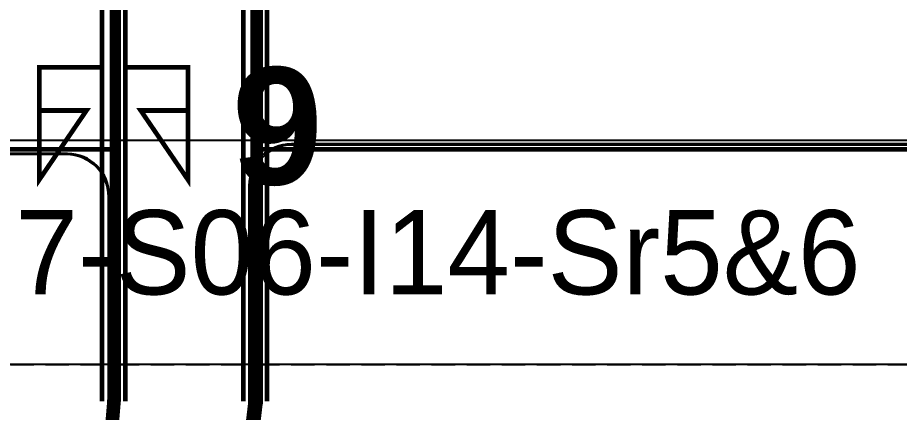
# Model space of a CAD drawing. Header units: metres. Extents: x 531759 to 532148, y 2675314 to 2675634.
# Drawn here: x 531932.3 to 531951.14, y 2675508.27 to 2675516.69 of the extents above; entities that cross this region are included whole.
import ezdxf
from ezdxf.enums import TextEntityAlignment as Align

# ---------------------------------------------------------------- set-up
doc = ezdxf.new("R2010")
doc.units = ezdxf.units.M
doc.linetypes.add('DASHED', pattern=[0.75, 0.5, -0.25])
for name, color, linetype in [('E-Inverter Grouping', 2, 'Continuous'), ('IDT', 7, 'Continuous'), ('LT Cable(AG) INV to LT Panel BL-02', 2, 'Continuous'), ('Messenger Wire Block-02 (Master Path)', 30, 'Continuous'), ('Messenger Wire Block-02 (MW Path)', 191, 'Continuous'), ('Messenger Wire Exc Link', 7, 'Continuous'), ('MMS Table Block-02', 8, 'Continuous'), ('Section Marking BL-02', 2, 'Continuous')]:
    doc.layers.add(name, color=color, linetype=linetype)
doc.styles.add('BoldTextStyle', font='arialbd.ttf')
doc.styles.get("Standard").update_dxf_attribs({"font": 'Adani Regular.ttf'})

# ---------------------------------------------------------------- blocks, each defined once
blk = doc.blocks.new('MMS Table (32.292 x 4.788)')
at = {"color": 0}
blk.add_lwpolyline([(0, -0.002), (0, 4.786), (32.292, 4.786), (32.292, -0.002)], close=True, dxfattribs=at)
at = {"color": 7}
blk.add_attdef('ID1', text='', height=1.8, dxfattribs=at).set_placement((16.146, 2.392), align=Align.MIDDLE_CENTER)
blk = doc.blocks.new('IDT')
at = {"layer": 'IDT', "color": 243, "linetype": 'DASHED'}
blk.add_lwpolyline([(45.49999999962691, 32.58580025943296), (45.4999999996269, -4.032314963696315), (-1.30442248516332e-09, -4.032314963696308), (-1.304414354308392e-09, 32.58580025943297)], close=True, dxfattribs=at)

msp = doc.modelspace()

# ---------------------------------------------------------------- linework, layer by layer
at = {"layer": 'E-Inverter Grouping'}
msp.add_lwpolyline([(531953.3472843684, 2675514.075169281), (531953.3472843684, 2675509.291169281), (531920.9552843684, 2675509.291169281), (531920.9552843684, 2675479.291169281), (531856.2712843684, 2675479.291169281), (531856.2712843684, 2675514.075169281)], close=True, dxfattribs=at)
at = {"layer": 'LT Cable(AG) INV to LT Panel BL-02'}
for points in [[(531944.1043580412, 2675494.313527888), (531943.4404015206, 2675494.313532932, -0.1633969599688904), (531942.8972663522, 2675494.495895009), (531941.4219728236, 2675495.612452221, 0.1032748659291951), (531941.0618711365, 2675495.687632983), (531935.3137843689, 2675495.687632983, -0.4142135623936106), (531934.4137843688, 2675496.587632983), (531934.4137843688, 2675507.872862782, -0.02139299530927985), (531934.4170765085, 2675507.949771906), (531934.4604922286, 2675508.455969552, 0.02139299530532342), (531934.4637843684, 2675508.532878676), (531934.4637843685, 2675625.592487811, 0.414213562373384), (531933.5637843685, 2675626.492487811), (531826.4175845181, 2675626.492487811, -0.414213562373095), (531825.5175845181, 2675627.39248781), (531825.5175845181, 2675627.729769276)], [(531944.1043580412, 2675494.338527888), (531943.4473858245, 2675494.338532932, -0.1632493383880406), (531942.9046634915, 2675494.520582746), (531941.4271922354, 2675495.637452221, 0.1032748659037654), (531941.0670905486, 2675495.712632983), (531935.3387843687, 2675495.712632983, -0.414213562373095), (531934.4387843687, 2675496.612632983), (531934.4387843687, 2675507.871792642, -0.02139299537587195), (531934.4420765084, 2675507.948701766), (531934.4854922286, 2675508.454899412, 0.02139299537685584), (531934.4887843684, 2675508.531808536), (531934.4887843684, 2675625.617487811, 0.414213562373095), (531933.5887843684, 2675626.517487811), (531923.5935845181, 2675626.517487811, -0.414213562373095), (531922.693584518, 2675627.417487811), (531922.693584518, 2675627.729769276)], [(531946.0952512617, 2675494.263527888), (531943.4264170566, 2675494.263532932, -0.1636943555915471), (531942.8824508024, 2675494.446524763), (531941.4115339995, 2675495.562452221, 0.1032748659456602), (531941.0514323125, 2675495.637632983), (531935.2637843689, 2675495.637632983, -0.4142135623934891), (531934.3637843687, 2675496.537632983), (531934.3637843687, 2675507.875003061, -0.02139299535886178), (531934.3670765085, 2675507.951912185), (531934.4104922287, 2675508.458109831, 0.02139299535864674), (531934.4137843684, 2675508.535018955), (531934.4137843684, 2675595.542487811, 0.414213562373095), (531933.5137843684, 2675596.442487811), (531826.4175845181, 2675596.442487811, -0.414213562373095), (531825.5175845181, 2675597.342487811), (531825.5175845181, 2675597.729769276)], [(531944.1043580412, 2675494.288527888), (531943.4334119391, 2675494.288532931, -0.1635452974155538), (531942.8898621339, 2675494.47120901), (531941.4167534115, 2675495.587452221, 0.1032748659374062), (531941.0566517245, 2675495.662632983), (531935.2887843689, 2675495.662632983, -0.4142135623935497), (531934.3887843688, 2675496.562632983), (531934.3887843688, 2675507.873932921, -0.02139299535886178), (531934.3920765085, 2675507.950842045), (531934.4354922287, 2675508.457039692, 0.02139299535864674), (531934.4387843685, 2675508.533948815), (531934.4387843685, 2675595.567487811, 0.414213562373095), (531933.5387843684, 2675596.467487811), (531923.5935845181, 2675596.467487811, -0.414213562373095), (531922.693584518, 2675597.367487811), (531922.693584518, 2675597.729769276)], [(531946.0952512617, 2675494.213527888), (531943.4124113013, 2675494.213532932, -0.1639946556088198), (531942.8676066655, 2675494.397161583), (531941.4010951756, 2675495.512452221, 0.1032748659622984), (531941.0409934885, 2675495.587632983), (531935.2137843688, 2675495.587632983, -0.4142135623933694), (531934.3137843687, 2675496.487632983), (531934.3137843687, 2675507.877143339, -0.02139299540844348), (531934.3170765084, 2675507.954052464), (531934.3604922288, 2675508.46025011, 0.02139299541222619), (531934.3637843685, 2675508.537159234), (531934.3637843684, 2675565.492487811, 0.4142135623725056), (531933.4637843684, 2675566.392487811), (531826.467584518, 2675566.392487811, -0.414213562373095), (531825.567584518, 2675567.292487811), (531825.567584518, 2675567.729769276)], [(531946.0952512617, 2675494.238527888), (531943.4194168517, 2675494.238532932, -0.1638441399027804), (531942.8750323245, 2675494.421842283), (531941.4063145875, 2675495.537452221, 0.1032748659539574), (531941.0462129004, 2675495.612632983), (531935.2387843688, 2675495.612632983, -0.414213562393429), (531934.3387843687, 2675496.512632983), (531934.3387843687, 2675507.8760732, -0.02139299535886178), (531934.3420765084, 2675507.952982324), (531934.3854922287, 2675508.45917997, 0.02139299535864674), (531934.3887843684, 2675508.536089094), (531934.3887843684, 2675565.517487811, 0.414213562373095), (531933.4887843684, 2675566.417487811), (531923.643584518, 2675566.417487811, -0.414213562373095), (531922.743584518, 2675567.317487811), (531922.743584518, 2675567.729769276)], [(531948.2522512616, 2675494.163532932), (531943.3983840728, 2675494.163532932, -0.1642979021008962), (531942.8527336676, 2675494.347805585), (531941.3906563517, 2675495.462452221, 0.1032748659251984), (531941.0305546648, 2675495.537632983), (531935.1637843689, 2675495.537632983, -0.4142135623932508), (531934.2637843688, 2675496.437632983), (531934.2637843688, 2675507.879283619, -0.02139299535886178), (531934.2670765085, 2675507.956192743), (531934.3104922287, 2675508.462390389, 0.02139299535864674), (531934.3137843685, 2675508.539299513), (531934.3137843685, 2675542.942487811, 0.414213562373095), (531933.4137843684, 2675543.842487811), (531826.4175845181, 2675543.842487811, -0.414213562373095), (531825.5175845181, 2675544.742487811), (531825.5175845181, 2675545.229769276)], [(531946.0952512617, 2675494.188527888), (531943.4054003825, 2675494.188532932, -0.1641459078341064), (531942.8601737914, 2675494.372482679), (531941.3958757636, 2675495.487452221, 0.1032748659169098), (531941.0357740767, 2675495.562632983), (531935.1887843689, 2675495.562632983, -0.4142135623933099), (531934.2887843688, 2675496.462632983), (531934.2887843688, 2675507.87821348, -0.02139299530927985), (531934.2920765085, 2675507.955122604), (531934.3354922286, 2675508.46132025, 0.02139299530474695), (531934.3387843684, 2675508.538229374), (531934.3387843685, 2675542.967487811, 0.4142135623740602), (531933.4387843685, 2675543.867487811), (531891.2015845181, 2675543.867487811, -0.414213562373095), (531890.301584518, 2675544.76748781), (531890.301584518, 2675545.229769276)], [(531948.2522512616, 2675494.138532932), (531943.3913623495, 2675494.138532932, -0.1644506435524224), (531942.84528626, 2675494.323130315), (531941.3854369398, 2675495.437452221, 0.1032748659335312), (531941.0253352528, 2675495.512632983), (531935.1387843689, 2675495.512632983, -0.414213562393192), (531934.2387843687, 2675496.412632983), (531934.2387843687, 2675507.880353759, -0.02139299535886178), (531934.2420765085, 2675507.957262882), (531934.2854922287, 2675508.463460529, 0.02139299535864674), (531934.2887843684, 2675508.540369653), (531934.2887843684, 2675520.417487811, 0.414213562373095), (531933.3887843684, 2675521.317487811), (531826.4175845181, 2675521.317487811, -0.414213562373095), (531825.5175845181, 2675522.217487811), (531825.5175845181, 2675522.729769276)], [(531948.2522512616, 2675494.088532933), (531943.3773025685, 2675494.088532932, -0.1647583901445418), (531942.8303694522, 2675494.273785308), (531941.3749981158, 2675495.387452221, 0.1032748659503297), (531941.0148964288, 2675495.462632983), (531935.0887843688, 2675495.462632983, -0.4142135623930754), (531934.1887843687, 2675496.362632983), (531934.1887843687, 2675507.882494037, -0.02139299540844348), (531934.1920765084, 2675507.959403161), (531934.2354922288, 2675508.465600808, 0.02139299541725513), (531934.2387843685, 2675508.542509932), (531934.2387843684, 2675512.867487811, 0.4142135623665691), (531933.3387843684, 2675513.767487811), (531920.2467843685, 2675513.767487811, 0.414213562373095), (531919.3467843685, 2675512.867487811), (531919.3467843685, 2675492.167487811, -0.414213562373095), (531918.4467843685, 2675491.267487811), (531826.4175845181, 2675491.267487811, -0.414213562373095), (531825.5175845181, 2675492.167487811), (531825.5175845181, 2675492.729769276)], [(531948.2522512616, 2675494.113532932), (531943.384335189, 2675494.113532932, -0.1646041377086379), (531942.8378315332, 2675494.298456884), (531941.3802175277, 2675495.412452221, 0.1032748659419083), (531941.0201158407, 2675495.487632983), (531935.1137843688, 2675495.487632983, -0.4142135623931337), (531934.2137843687, 2675496.387632983), (531934.2137843687, 2675507.881423898, -0.02139299535886178), (531934.2170765084, 2675507.958333022), (531934.2604922287, 2675508.464530668, 0.02139299535864674), (531934.2637843684, 2675508.541439792), (531934.2637843684, 2675512.892487811, 0.414213562373095), (531933.3637843684, 2675513.792487811), (531920.2217843685, 2675513.792487811, 0.414213562373095), (531919.3217843685, 2675512.892487811), (531919.3217843685, 2675492.192487811, -0.414213562373095), (531918.4217843685, 2675491.292487811), (531891.2015845181, 2675491.292487811, -0.414213562373095), (531890.301584518, 2675492.192487811), (531890.301584518, 2675492.729769276)]]:
    msp.add_lwpolyline(points, format="xyb", dxfattribs=at)
at = {"layer": 'LT Cable(AG) INV to LT Panel BL-02', "color": 5}
for points in [[(531949.1362512617, 2675494.911503938), (531945.6509354835, 2675494.911503938, -0.4142135623503636), (531944.7509354835, 2675495.811503937), (531944.7509354835, 2675498.890770753, 0.2140186322185252), (531944.4494023168, 2675499.562959305), (531937.735144793, 2675505.540836239, -0.2140186322327757), (531937.4336116264, 2675506.213024791), (531937.4336116265, 2675507.8569097, -0.0288996156858555), (531937.4396149466, 2675507.960688003), (531937.4952810485, 2675508.440222824, 0.02889961570051091), (531937.5012843686, 2675508.544001128), (531937.5012843685, 2675625.354987811, -0.4142135623733847), (531938.4012843685, 2675626.254987811), (531983.2009842182, 2675626.254987811, 0.414213562373095), (531984.1009842182, 2675627.154987811), (531984.1009842182, 2675627.729769276)], [(531949.1362512617, 2675494.936503937), (531945.6759354835, 2675494.936503937, -0.4142135623503636), (531944.7759354835, 2675495.836503937), (531944.7759354835, 2675498.901985358, 0.214018632209244), (531944.4744023168, 2675499.57417391), (531937.7601447931, 2675505.552050845, -0.2140186322231835), (531937.4586116264, 2675506.224239396), (531937.4586116265, 2675507.855463511, -0.02889961568572617), (531937.4646149466, 2675507.959241814), (531937.5202810485, 2675508.438776636, 0.02889961570051091), (531937.5262843686, 2675508.542554939), (531937.5262843685, 2675625.329987811, -0.4142135623733848), (531938.4262843685, 2675626.229987811), (532080.3769842181, 2675626.229987811, 0.414213562373095), (532081.2769842182, 2675627.129987811), (532081.2769842182, 2675627.729769276)], [(531949.1362512617, 2675494.861503938), (531945.6009354835, 2675494.861503938, -0.4142135623503636), (531944.7009354834, 2675495.761503938), (531944.7009354834, 2675498.868341543, 0.2140186322185252), (531944.3994023168, 2675499.540530095), (531937.685144793, 2675505.518407029, -0.214018632232603), (531937.3836116263, 2675506.190595581), (531937.3836116265, 2675507.859802077, -0.02889961568610807), (531937.3896149466, 2675507.963580381), (531937.4452810484, 2675508.443115202, 0.02889961570059536), (531937.4512843685, 2675508.546893505), (531937.4512843684, 2675595.404987811, -0.4142135623734837), (531938.3512843684, 2675596.304987811), (531983.2009842182, 2675596.304987811, 0.414213562373095), (531984.1009842182, 2675597.20498781), (531984.1009842182, 2675597.729769276)], [(531949.1362512617, 2675494.886503938), (531945.6259354835, 2675494.886503938, -0.4142135623503636), (531944.7259354835, 2675495.786503938), (531944.7259354835, 2675498.879556148, 0.2140186322185252), (531944.4244023168, 2675499.5517447), (531937.710144793, 2675505.529621634, -0.2140186322326889), (531937.4086116264, 2675506.201810186), (531937.4086116265, 2675507.858355888, -0.02889961568598262), (531937.4146149466, 2675507.962134192), (531937.4702810484, 2675508.441669013, 0.02889961570059536), (531937.4762843685, 2675508.545447316), (531937.4762843684, 2675595.379987811, -0.4142135623734837), (531938.3762843685, 2675596.279987811), (532080.3769842181, 2675596.279987811, 0.414213562373095), (532081.2769842182, 2675597.179987811), (532081.2769842182, 2675597.729769276)], [(531947.1952512616, 2675494.811503938), (531945.5509354835, 2675494.811503938, -0.4142135623503636), (531944.6509354835, 2675495.711503938), (531944.6509354835, 2675498.845912333, 0.2140186322185252), (531944.3494023168, 2675499.518100885), (531937.6351447931, 2675505.495977819, -0.2140186322324344), (531937.3336116264, 2675506.168166371), (531937.3336116265, 2675507.862694454, -0.02889961568635341), (531937.3396149466, 2675507.966472758), (531937.3952810485, 2675508.446007579, 0.02889961570070914), (531937.4012843686, 2675508.549785883), (531937.4012843685, 2675572.954987811, -0.4142135623736171), (531938.3012843685, 2675573.854987811), (531983.2009842182, 2675573.854987811, 0.414213562373095), (531984.1009842182, 2675574.754987811), (531984.1009842182, 2675575.229769276)], [(531947.1952512616, 2675494.836503938), (531945.5759354836, 2675494.836503938, -0.4142135623503636), (531944.6759354835, 2675495.736503938), (531944.6759354835, 2675498.857126938, 0.2140186322185252), (531944.3744023169, 2675499.52931549), (531937.6601447931, 2675505.507192424, -0.2140186322325182), (531937.3586116264, 2675506.179380976), (531937.3586116266, 2675507.861248265, -0.02889961568623174), (531937.3646149467, 2675507.965026569), (531937.4202810485, 2675508.44456139, 0.02889961570070936), (531937.4262843686, 2675508.548339694), (531937.4262843685, 2675572.929987811, -0.4142135623736174), (531938.3262843685, 2675573.829987811), (532080.3769842181, 2675573.829987811, 0.414213562373095), (532081.2769842182, 2675574.729987811), (532081.2769842182, 2675575.229769276)], [(531945.1261633108, 2675494.807251608, -0.3015862789084595), (531944.5759354834, 2675495.636503938), (531944.5759354834, 2675498.812268518, 0.2140186322185252), (531944.2744023168, 2675499.48445707), (531937.560144793, 2675505.462334004, -0.2140186322321887), (531937.2586116263, 2675506.134522555), (531937.2586116265, 2675507.86703302, -0.02889961568670842), (531937.2646149466, 2675507.970811324), (531937.3202810484, 2675508.450346145, 0.02889961570026357), (531937.3262843685, 2675508.554124448), (531937.3262843685, 2675543.029987811, -0.414213562373095), (531938.2262843685, 2675543.929987811), (531950.8089842182, 2675543.929987811, 0.414213562373095), (531951.7089842182, 2675544.82998781), (531951.7089842182, 2675545.229769276)], [(531947.1952512616, 2675494.761503938), (531945.5009354835, 2675494.761503938, -0.4142135623503636), (531944.6009354835, 2675495.661503938), (531944.6009354835, 2675498.823483123, 0.2140186322185252), (531944.2994023168, 2675499.495671675), (531937.585144793, 2675505.473548609, -0.2140186322322695), (531937.2836116264, 2675506.14573716), (531937.2836116265, 2675507.865586831, -0.02889961568659175), (531937.2896149466, 2675507.969365135), (531937.3452810484, 2675508.448899956, 0.02889961570026357), (531937.3512843685, 2675508.55267826), (531937.3512843685, 2675543.004987811, -0.414213562373095), (531938.2512843686, 2675543.904987811), (532015.5929842182, 2675543.904987811, 0.414213562373095), (532016.4929842182, 2675544.804987811), (532016.4929842182, 2675545.229769276)], [(531947.1952512616, 2675494.786503938), (531945.5259354835, 2675494.786503938, -0.4142135623503636), (531944.6259354835, 2675495.686503938), (531944.6259354835, 2675498.834697728, 0.2140186322185252), (531944.3244023168, 2675499.50688628), (531937.610144793, 2675505.484763214, -0.2140186322323515), (531937.3086116264, 2675506.156951766), (531937.3086116265, 2675507.864140643, -0.02889961568647352), (531937.3146149466, 2675507.967918946), (531937.3702810485, 2675508.447453768, 0.02889961570026357), (531937.3762843686, 2675508.551232071), (531937.3762843686, 2675542.979987811, -0.414213562373095), (531938.2762843686, 2675543.879987811), (532080.3769842181, 2675543.879987811, 0.414213562373095), (532081.2769842182, 2675544.779987811), (532081.2769842182, 2675545.229769276)], [(531945.1261633108, 2675494.772145233, -0.3097769471170886), (531944.5509354835, 2675495.611503938), (531944.5509354835, 2675498.801053913, 0.2140186322185252), (531944.2494023169, 2675499.473242464), (531937.5351447931, 2675505.451119399, -0.2140186322321086), (531937.2336116264, 2675506.12330795), (531937.2336116266, 2675507.868479209, -0.02889961568682331), (531937.2396149467, 2675507.972257512), (531937.2952810485, 2675508.451792333, 0.02889961570026357), (531937.3012843686, 2675508.555570637), (531937.3012843686, 2675520.554987811, -0.414213562373095), (531938.2012843686, 2675521.454987811), (532080.3769842181, 2675521.454987811, 0.414213562373095), (532081.2769842182, 2675522.354987811), (532081.2769842182, 2675522.729769276)], [(531945.126163311, 2675494.704474036, -0.3259988777103935), (531944.5009354835, 2675495.561503938), (531944.5009354835, 2675498.778624703, 0.2140186322185252), (531944.1994023168, 2675499.450813254), (531937.485144793, 2675505.428690189, -0.2140186322319514), (531937.1836116264, 2675506.10087874), (531937.1836116265, 2675507.871371586, -0.02889961568704855), (531937.1896149466, 2675507.975149889), (531937.2452810485, 2675508.454684711, 0.02889961570026357), (531937.2512843686, 2675508.558463014), (531937.2512843686, 2675513.104987811, -0.414213562373095), (531938.1512843686, 2675514.004987811), (531986.7852843681, 2675514.004987811, -0.414213562373095), (531987.6852843681, 2675513.104987811), (531987.6852843681, 2675492.404987811, 0.414213562373095), (531988.5852843681, 2675491.504987811), (532015.5929842182, 2675491.504987811, 0.414213562373095), (532016.4929842182, 2675492.404987811), (532016.4929842182, 2675492.729769276)], [(531945.1261633108, 2675494.737895286, -0.3179111482981459), (531944.5259354835, 2675495.586503938), (531944.5259354835, 2675498.789839308, 0.2140186322185252), (531944.2244023168, 2675499.462027859), (531937.5101447931, 2675505.439904794, -0.2140186322320295), (531937.2086116264, 2675506.112093345), (531937.2086116265, 2675507.869925397, -0.02889961568693676), (531937.2146149466, 2675507.973703701), (531937.2702810485, 2675508.453238522, 0.02889961570026357), (531937.2762843686, 2675508.557016826), (531937.2762843686, 2675513.079987811, -0.414213562373095), (531938.1762843686, 2675513.979987811), (531986.7602843681, 2675513.979987811, -0.414213562373095), (531987.6602843681, 2675513.079987811), (531987.6602843681, 2675492.379987811, 0.414213562373095), (531988.5602843681, 2675491.479987811), (532080.3769842181, 2675491.479987811, 0.414213562373095), (532081.2769842182, 2675492.379987811), (532081.2769842182, 2675492.729769276)]]:
    msp.add_lwpolyline(points, format="xyb", dxfattribs=at)
at = {"layer": 'Messenger Wire Block-02 (Master Path)'}
for points in [[(531934.3512843684, 2675508.499169281), (531934.3512843684, 2675626.379987811)], [(531937.3762843686, 2675508.499169281), (531937.3762843685, 2675626.379987811)], [(531919.2342843685, 2675513.879987811), (531934.3512843684, 2675513.879987811)], [(531937.3762843686, 2675513.879987811), (531987.5602843681, 2675513.879987811)]]:
    msp.add_lwpolyline(points, dxfattribs=at)
at = {"layer": 'Messenger Wire Block-02 (MW Path)', "const_width": 0.1}
for points in [[(531934.6012843684, 2675508.499169281), (531934.6012843684, 2675626.379987811)], [(531937.1262843686, 2675508.499169281), (531937.1262843685, 2675626.379987811)], [(531934.1012843684, 2675508.499169281), (531934.1012843684, 2675543.879987811)], [(531937.6262843686, 2675508.499169281), (531937.6262843686, 2675543.879987811)], [(531919.2342843685, 2675513.879987811), (531934.3512843684, 2675513.879987811)], [(531937.3762843686, 2675513.879987811), (531987.5602843681, 2675513.879987811)]]:
    msp.add_lwpolyline(points, dxfattribs=at)
at = {"layer": 'Messenger Wire Exc Link'}
for points in [[(531934.3012843687, 2675507.916203433), (531934.3512843684, 2675508.499169281)], [(531937.3086116265, 2675507.916203433), (531937.3762843686, 2675508.499169281)]]:
    msp.add_lwpolyline(points, dxfattribs=at)
at = {"layer": 'Section Marking BL-02', "color": 94, "lineweight": 35, "true_color": 0x00a500, "const_width": 0.1}
for points in [[(531934.1512843685, 2675515.629987811), (531932.7612843685, 2675515.629987811), (531932.7612843685, 2675513.229987811), (531933.7712843685, 2675514.709987811), (531932.7612843685, 2675514.709987811)], [(531934.5512843684, 2675515.629987811), (531935.9412843684, 2675515.629987811), (531935.9412843684, 2675513.229987811), (531934.9312843684, 2675514.709987811), (531935.9412843684, 2675514.709987811)]]:
    msp.add_lwpolyline(points, dxfattribs=at)

# ---------------------------------------------------------------- block references
at = {"layer": 'IDT', "color": 8, "rotation": 180}
msp.add_blockref('IDT', (531976.1472843675, 2675505.258854317), dxfattribs=at)
at = {"layer": 'MMS Table Block-02'}
msp.add_blockref('MMS Table (32.292 x 4.788)', (531921.0552843683, 2675509.291169281), dxfattribs=at).add_auto_attribs({'ID1': 'B02-R17-S06-I14-Sr5&6'})

# ---------------------------------------------------------------- texts
at = {"layer": 'Section Marking BL-02', "color": 94, "true_color": 0x00a500, "style": 'BoldTextStyle'}
msp.add_text('9', height=2.5, dxfattribs=at).set_placement((531937.8512843684, 2675514.379987811), align=Align.MIDDLE_CENTER)

doc.saveas('drawing.dxf')
